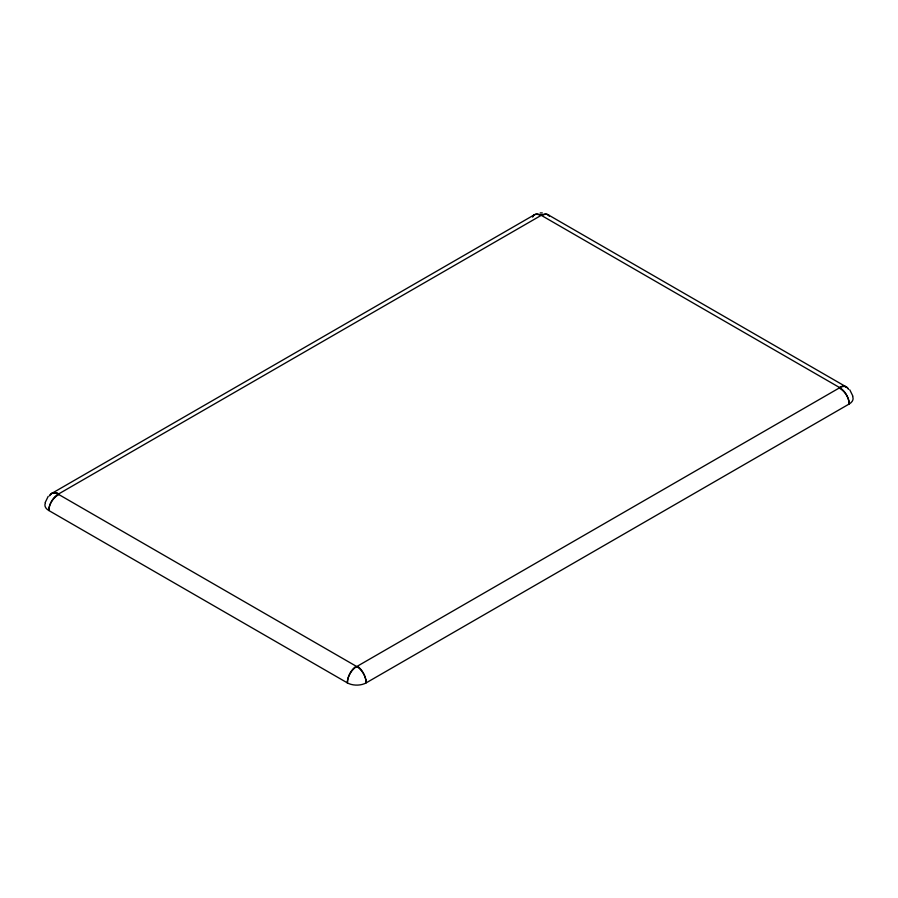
<?xml version="1.0" encoding="UTF-8"?>
<svg xmlns="http://www.w3.org/2000/svg" width="898" height="898" viewBox="0 0 898 898"><rect width="100%" height="100%" fill="white"/><g stroke="black" fill="none" stroke-linecap="round" stroke-linejoin="round"><path stroke-width="1.35" d="M45.125 502.656L48.234 496.302M852.651 396.557A13.313 7.689 0 0 1 849.194 403.988L366.171 682.862A13.313 7.689 0 0 1 347.335 682.862L48.806 510.502L49.121 507.505A13.313 7.689 -60 0 1 56.989 495L58.797 493.821L57.528 493.271A13.302 8.161 56.6 0 0 50.142 494.877M49.513 495.887A13.313 7.689 60 0 1 56.989 493.574L57.528 493.271M45.349 503.082A13.313 7.689 0 0 0 48.806 510.502L49.143 507.516A13.302 8.161 -56.6 0 1 57.483 495.326L58.797 494.574L56.989 493.574M51.556 493.541L534.591 214.656M365.845 679.865L365.868 679.853A13.302 7.162 63.1 0 0 358.549 667.057L356.753 666.552A13.313 7.689 -60 0 0 347.649 679.865L347.335 682.862L347.649 679.865A13.302 7.162 -63.1 0 1 354.946 667.057L356.753 666.552A13.313 7.689 60 0 1 365.845 679.865L366.171 682.862L365.868 679.853M540.192 212.927L542.313 212.927M547.915 214.656L846.444 387.016M849.766 389.777L852.875 396.13M848.487 389.362A13.313 7.689 -60 0 0 839.787 387.678L541.247 215.318A13.313 7.689 60 0 0 532.548 217.013A13.302 7.162 63.1 0 1 539.451 214.992L541.247 215.318A13.313 7.689 -60 0 1 549.408 216.048A13.302 7.162 -63.1 0 0 543.054 214.992L541.247 215.318L58.213 494.192L356.753 666.552L839.787 387.678A13.313 7.689 60 0 1 848.879 400.991L849.194 403.988L848.857 401.002A13.302 8.161 56.6 0 0 840.517 388.8L839.203 388.048L840.517 386.724A13.302 8.161 -56.6 0 1 847.858 388.351"/></g></svg>
